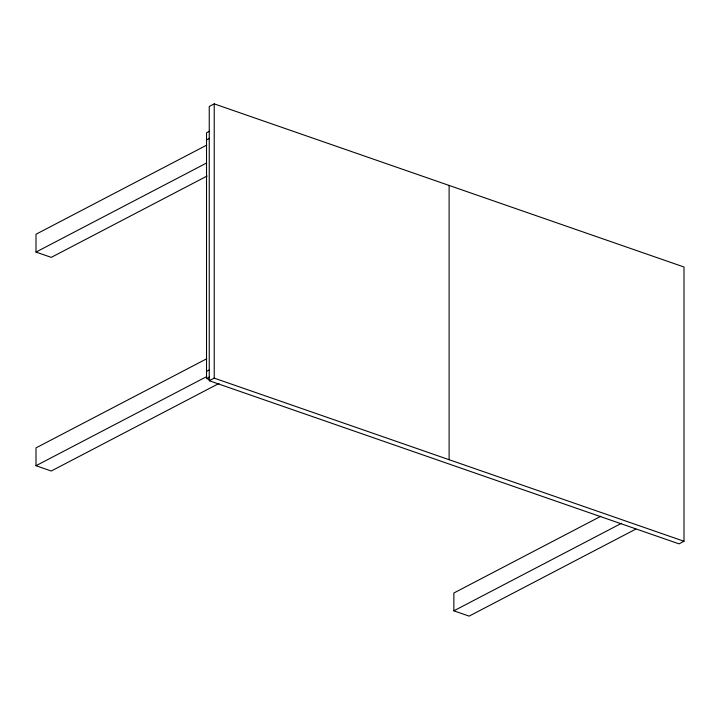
<?xml version="1.0" encoding="UTF-8"?>
<svg xmlns="http://www.w3.org/2000/svg" width="720" height="720" viewBox="0 0 720 720"><rect width="100%" height="100%" fill="white"/><g stroke="black" fill="none" stroke-linecap="round" stroke-linejoin="round"><path stroke-width="1.08" d="M214.227 103.878L209.25 106.479L209.25 380.736L679.023 543.861L684 541.269L684 267.012L214.227 103.878L214.227 378.135L209.25 380.736M209.511 131.22L206.523 132.786L206.523 378.513L209.7 379.62M206.523 139.914L209.511 138.357M206.676 145.143L36 234.243L36 252.072L51.264 257.373L207.099 176.013M36 252.072L206.676 162.972M206.676 358.785L36 447.885L36 465.714L51.264 471.015L218.961 383.472M206.523 371.385L209.511 369.819M36 465.714L206.676 376.614M206.523 378.513L209.511 376.956M600.768 516.303L453.861 592.992L453.861 610.821L469.134 616.122L635.832 529.092M453.861 610.821L621.558 523.269M214.227 378.135L684 541.269M449.118 185.445L449.118 459.702"/></g></svg>
